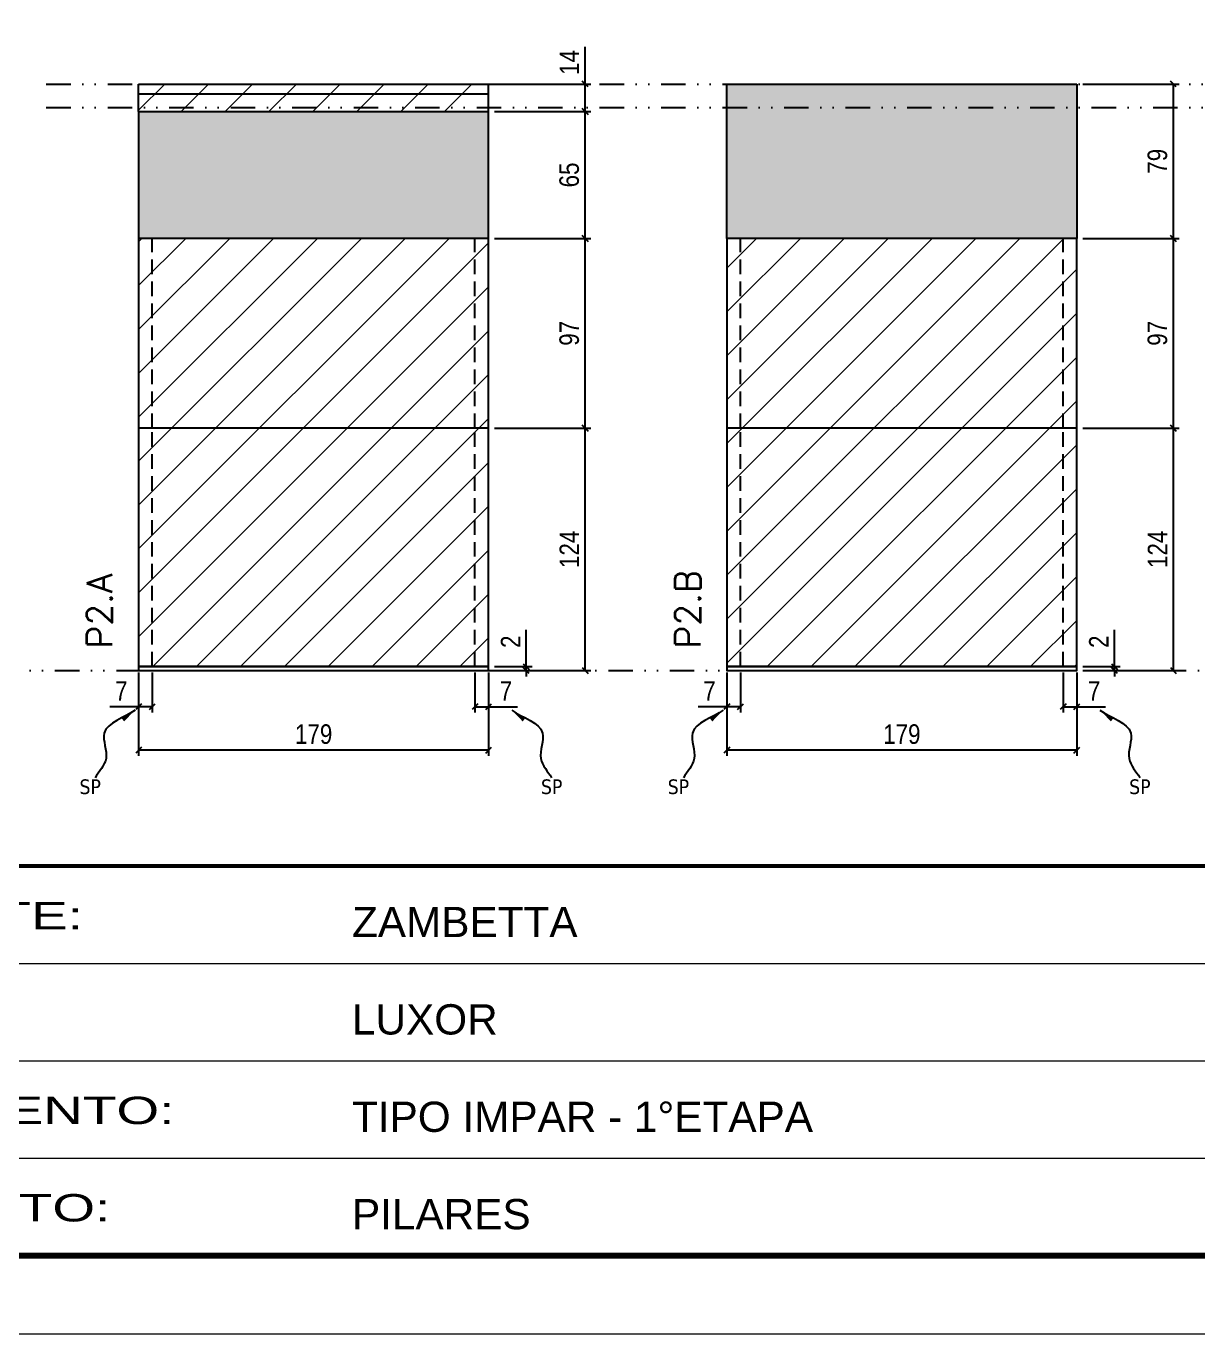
# Model space of a CAD drawing. Extents: x 14400 to 24104, y -21631 to 6985.
# Drawn here: x 18129 to 18728, y 4786 to 5455 of the extents above; entities that cross this region are included whole.
import ezdxf

# ---------------------------------------------------------------- set-up
doc = ezdxf.new("R2010")
doc.units = 0
for name, pattern in [('CONTINUO', [0]), ('DASHED', [0.75, 0.5, -0.25]), ('DIVIDE2', [0.625, 0.25, -0.125, 0, -0.125, 0, -0.125]), ('HIDDEN', [0.375, 0.25, -0.125])]:
    doc.linetypes.add(name, pattern=pattern)
for name, color, linetype in [('COTA', 241, 'Continuous'), ('Nível', 160, 'Continuous'), ('Painéis', 200, 'Continuous'), ('SARR_2.2x7', 40, 'Continuous'), ('Sarrafo de Pressão', 42, 'HIDDEN'), ('texto', 7, 'Continuous')]:
    doc.layers.add(name, color=color, linetype=linetype)
for name, color, linetype, lineweight in [('Folhas', 255, 'Continuous', 9), ('Hachura', 251, 'Continuous', 9), ('SARRAFO DE PRESSAO', 251, 'DASHED', 9), ('Texto Seção', 7, 'Continuous', 15)]:
    doc.layers.add(name, color=color, linetype=linetype, lineweight=lineweight)
doc.styles.add('ARIAL', font='arial.ttf')
doc.styles.add('COTA TECNICA', font='techl___.ttf', dxfattribs={"height": 10})
doc.styles.add('COTA TECNICA-50', font='techl___.ttf', dxfattribs={"height": 10})
doc.styles.add('REGUA-120', font='ROMANS.shx', dxfattribs={"height": 15})
doc.styles.get("Standard").update_dxf_attribs({"font": 'arial.ttf'})
doc.styles.add('Tecnologia', font='')
doc.styles.get('Tecnologia').set_extended_font_data('Forgotten Futurist')
doc.dimstyles.new('COTA PAINEL-50', dxfattribs={"dimtxt": 10, "dimasz": 3, "dimexe": 3, "dimexo": 3, "dimgap": 3, "dimtad": 1, "dimdec": 1, "dimzin": 12, "dimdsep": 46, "dimtxsty": 'COTA TECNICA-50', "dimblk1": 'OBLIQUE', "dimblk2": 'OBLIQUE', "dimsah": 1, "dimcen": 0.9, "dimclrd": 4, "dimclre": 4, "dimclrt": 240, "dimadec": 1, "dimazin": 3, "dimtfac": 1, "dimtdec": 1, "dimtmove": 0, "dimatfit": 3, "dimfxl": 1, "dimtolj": 1, "dimtzin": 12, "dimarcsym": 0})
doc.dimstyles.new('PAINEL', dxfattribs={"dimtxt": 10, "dimasz": 3, "dimexe": 3, "dimexo": 3, "dimgap": 3, "dimtad": 1, "dimdec": 1, "dimzin": 12, "dimdsep": 46, "dimtxsty": 'COTA TECNICA', "dimblk1": 'OBLIQUE', "dimblk2": 'OBLIQUE', "dimsah": 1, "dimcen": 0.9, "dimclrd": 4, "dimclre": 4, "dimclrt": 240, "dimadec": 1, "dimazin": 3, "dimtfac": 1, "dimtdec": 1, "dimtmove": 0, "dimatfit": 3, "dimfxl": 1, "dimtolj": 1, "dimtzin": 12, "dimarcsym": 0})
doc.dimstyles.get("Standard").update_dxf_attribs({"dimtxt": 0.18, "dimasz": 0.18, "dimexe": 0.18, "dimexo": 0.0625, "dimgap": 0.09, "dimtad": 0, "dimtih": 1, "dimtoh": 1, "dimdec": 4, "dimzin": 0, "dimdsep": 46, "dimtxsty": 'Standard', "dimcen": 0.09, "dimadec": 0, "dimazin": 0, "dimtfac": 1, "dimtdec": 4, "dimtofl": 0, "dimtmove": 0, "dimatfit": 3, "dimfxl": 1, "dimtolj": 1, "dimtzin": 0, "dimarcsym": 0})

# ---------------------------------------------------------------- blocks, each defined once
blk = doc.blocks.new('9999999999')
at = {"color": 30, "linetype": 'CONTINUO'}
for p, q in [((98564.56, 34379.64), (99583.98, 34379.64)), ((98564.56, 34329.83), (99487.98, 34329.83)), ((98564.56, 34280.02), (99487.98, 34280.02))]:
    blk.add_line(p, q, dxfattribs=at)
at = {"color": 30, "linetype": 'CONTINUO', "const_width": 2}
blk.add_lwpolyline([(99583.98, 34230.21), (99583.98, 34414.45, 0.414214), (99568.98, 34429.45), (98228.98, 34429.45, 0.414214), (98213.98, 34414.45), (98213.98, 34245.21, 0.414214), (98228.98, 34230.21), (99583.98, 34230.21)], format="xyb", dxfattribs=at)
at = {"layer": 'Folhas'}
blk.add_lwpolyline([(98138.98, 34190.21), (99623.98, 34190.21), (99623.98, 35240.21), (98138.98, 35240.21)], close=True, dxfattribs=at)
at = {"layer": 'Folhas', "color": 30, "const_width": 3}
blk.add_lwpolyline([(98213.98, 34230.21), (99583.98, 34230.21), (99583.98, 35200.21), (98213.98, 35200.21)], close=True, dxfattribs=at)
at = {"color": 7, "linetype": 'Continuous', "ltscale": 5, "style": 'ARIAL'}
for s, height, p in [('ZAMBETTA', 15.483, (98837.68, 34393.13)), ('LUXOR', 15.483, (98837.68, 34343.32)), ('TIPO IMPAR - 1°ETAPA', 15.4829, (98837.68, 34293.51)), ('PILARES', 15.483, (98837.68, 34243.7))]:
    blk.add_text(s, height=height, dxfattribs=at).set_placement(p)
at = {"layer": 'Folhas', "color": 7, "style": 'Tecnologia', "width": 1.5}
for s, p in [('CLIENTE:', (98573.65, 34397.17)), ('PAVIMENTO:', (98573.65, 34297.5)), ('PROJETO:', (98573.65, 34247.69))]:
    blk.add_text(s, height=14, dxfattribs=at).set_placement(p)
blk = doc.blocks.new('_Oblique')
at = {"color": 0, "linetype": 'ByBlock', "lineweight": -2}
blk.add_line((-0.5, -0.5), (0.5, 0.5), dxfattribs=at)
blk = doc.blocks.new('*D652')
at = {"layer": 'COTA', "color": 4, "lineweight": -2, "transparency": 16777216}
for p, q in [((18186.54, 5124.44), (18186.54, 5081.76)), ((18365.54, 5124.44), (18365.54, 5081.76)), ((18365.54, 5084.76), (18186.54, 5084.76))]:
    blk.add_line(p, q, dxfattribs=at)
at = {"layer": 'Defpoints', "color": 0, "transparency": 16777216}
for p in [(18186.54, 5127.44), (18365.54, 5127.44), (18186.54, 5084.76)]:
    blk.add_point(p, dxfattribs=at)
at = {"layer": 'COTA', "color": 4, "lineweight": -2, "transparency": 16777216, "xscale": 3, "yscale": 3, "zscale": 3, "rotation": 180}
blk.add_blockref('_Oblique', (18186.54, 5084.76), dxfattribs=at)
at = {"layer": 'COTA', "color": 4, "lineweight": -2, "transparency": 16777216, "xscale": 3, "yscale": 3, "zscale": 3}
blk.add_blockref('_Oblique', (18365.54, 5084.76), dxfattribs=at)
at = {"layer": 'COTA', "color": 240, "transparency": 16777216, "insert": (18276.04, 5092.86), "char_height": 10, "attachment_point": 5, "style": 'COTA TECNICA'}
blk.add_mtext('\\A1;179', dxfattribs=at)
blk = doc.blocks.new('*D653')
at = {"layer": 'COTA', "color": 4, "lineweight": -2, "transparency": 16777216}
for p, q in [((18358.54, 5124.44), (18358.54, 5103.93)), ((18365.54, 5122.44), (18365.54, 5103.93)), ((18358.54, 5106.93), (18365.54, 5106.93)), ((18365.54, 5106.93), (18380.27, 5106.93))]:
    blk.add_line(p, q, dxfattribs=at)
at = {"layer": 'Defpoints', "color": 0, "transparency": 16777216}
for p in [(18358.54, 5127.44), (18365.54, 5125.44), (18365.54, 5106.93)]:
    blk.add_point(p, dxfattribs=at)
at = {"layer": 'COTA', "color": 4, "lineweight": -2, "transparency": 16777216, "xscale": 3, "yscale": 3, "zscale": 3, "rotation": 180}
blk.add_blockref('_Oblique', (18358.54, 5106.93), dxfattribs=at)
at = {"layer": 'COTA', "color": 4, "lineweight": -2, "transparency": 16777216, "xscale": 3, "yscale": 3, "zscale": 3}
blk.add_blockref('_Oblique', (18365.54, 5106.93), dxfattribs=at)
at = {"layer": 'COTA', "color": 240, "transparency": 16777216, "insert": (18374.4, 5115), "char_height": 10, "attachment_point": 5, "style": 'COTA TECNICA-50'}
blk.add_mtext('\\A1;7', dxfattribs=at)
blk = doc.blocks.new('*D654')
at = {"layer": 'COTA', "color": 4, "lineweight": -2, "transparency": 16777216}
for p, q in [((18193.54, 5124.44), (18193.54, 5103.93)), ((18186.54, 5122.44), (18186.54, 5103.93)), ((18186.54, 5106.93), (18171.81, 5106.93)), ((18193.54, 5106.93), (18186.54, 5106.93))]:
    blk.add_line(p, q, dxfattribs=at)
at = {"layer": 'Defpoints', "color": 0, "transparency": 16777216}
for p in [(18186.54, 5125.44), (18193.54, 5127.44), (18186.54, 5106.93)]:
    blk.add_point(p, dxfattribs=at)
at = {"layer": 'COTA', "color": 4, "lineweight": -2, "transparency": 16777216, "xscale": 3, "yscale": 3, "zscale": 3, "rotation": 180}
blk.add_blockref('_Oblique', (18186.54, 5106.93), dxfattribs=at)
at = {"layer": 'COTA', "color": 4, "lineweight": -2, "transparency": 16777216, "xscale": 3, "yscale": 3, "zscale": 3}
blk.add_blockref('_Oblique', (18193.54, 5106.93), dxfattribs=at)
at = {"layer": 'COTA', "color": 240, "transparency": 16777216, "insert": (18177.67, 5115), "char_height": 10, "attachment_point": 5, "style": 'COTA TECNICA-50'}
blk.add_mtext('\\A1;7', dxfattribs=at)
blk = doc.blocks.new('*D656')
at = {"layer": 'COTA', "color": 4, "linetype": 'ByBlock', "lineweight": -2, "transparency": 16777216}
for p, q in [((18368.54, 5249.44), (18417.9, 5249.44)), ((18414.9, 5125.44), (18414.9, 5249.44)), ((18368.54, 5125.44), (18417.9, 5125.44))]:
    blk.add_line(p, q, dxfattribs=at)
at = {"layer": 'Defpoints', "color": 0, "linetype": 'ByBlock', "transparency": 16777216}
for p in [(18365.54, 5249.44), (18414.9, 5249.44), (18365.54, 5125.44)]:
    blk.add_point(p, dxfattribs=at)
at = {"layer": 'COTA', "color": 4, "linetype": 'ByBlock', "lineweight": -2, "transparency": 16777216, "xscale": 3, "yscale": 3, "zscale": 3}
for p, rotation in [((18414.9, 5249.44), 90), ((18414.9, 5125.44), 270)]:
    blk.add_blockref('_Oblique', p, dxfattribs=dict(at, rotation=rotation))
at = {"layer": 'COTA', "color": 240, "linetype": 'ByBlock', "transparency": 16777216, "insert": (18406.83, 5187.44), "char_height": 10, "attachment_point": 5, "rotation": 90, "style": 'COTA TECNICA'}
blk.add_mtext('\\A1;124', dxfattribs=at)
blk = doc.blocks.new('*D655')
at = {"layer": 'COTA', "color": 4, "lineweight": -2, "transparency": 16777216}
for p, q in [((18384.79, 5127.44), (18384.79, 5146.24)), ((18368.54, 5127.44), (18387.79, 5127.44)), ((18368.54, 5125.44), (18387.79, 5125.44)), ((18384.79, 5125.44), (18384.79, 5127.44)), ((18384.79, 5125.44), (18384.79, 5122.44))]:
    blk.add_line(p, q, dxfattribs=at)
at = {"layer": 'Defpoints', "color": 0, "transparency": 16777216}
for p in [(18365.54, 5127.44), (18365.54, 5125.44), (18384.79, 5125.44)]:
    blk.add_point(p, dxfattribs=at)
at = {"layer": 'COTA', "color": 4, "lineweight": -2, "transparency": 16777216, "xscale": 3, "yscale": 3, "zscale": 3}
for p, rotation in [((18384.79, 5127.44), 270), ((18384.79, 5125.44), 90)]:
    blk.add_blockref('_Oblique', p, dxfattribs=dict(at, rotation=rotation))
at = {"layer": 'COTA', "color": 240, "transparency": 16777216, "insert": (18376.79, 5140.18), "char_height": 10, "attachment_point": 5, "rotation": 90, "style": 'COTA TECNICA-50'}
blk.add_mtext('\\A1;2', dxfattribs=at)
blk = doc.blocks.new('*D657')
at = {"layer": 'COTA', "color": 4, "linetype": 'ByBlock', "lineweight": -2, "transparency": 16777216}
for p, q in [((18368.54, 5249.44), (18417.9, 5249.44)), ((18414.9, 5125.44), (18414.9, 5249.44)), ((18368.54, 5125.44), (18417.9, 5125.44))]:
    blk.add_line(p, q, dxfattribs=at)
at = {"layer": 'Defpoints', "color": 0, "linetype": 'ByBlock', "transparency": 16777216}
for p in [(18365.54, 5249.44), (18414.9, 5249.44), (18365.54, 5125.44)]:
    blk.add_point(p, dxfattribs=at)
at = {"layer": 'COTA', "color": 4, "linetype": 'ByBlock', "lineweight": -2, "transparency": 16777216, "xscale": 3, "yscale": 3, "zscale": 3}
for p, rotation in [((18414.9, 5249.44), 90), ((18414.9, 5125.44), 270)]:
    blk.add_blockref('_Oblique', p, dxfattribs=dict(at, rotation=rotation))
at = {"layer": 'COTA', "color": 240, "linetype": 'ByBlock', "transparency": 16777216, "insert": (18406.83, 5187.44), "char_height": 10, "attachment_point": 5, "rotation": 90, "style": 'COTA TECNICA'}
blk.add_mtext('\\A1;124', dxfattribs=at)
blk = doc.blocks.new('*D658')
at = {"layer": 'COTA', "color": 4, "lineweight": -2, "transparency": 16777216}
for p, q in [((18368.54, 5346.44), (18417.9, 5346.44)), ((18414.9, 5249.44), (18414.9, 5346.44)), ((18368.54, 5249.44), (18417.9, 5249.44))]:
    blk.add_line(p, q, dxfattribs=at)
at = {"layer": 'Defpoints', "color": 0, "transparency": 16777216}
for p in [(18365.54, 5346.44), (18414.9, 5346.44), (18365.54, 5249.44)]:
    blk.add_point(p, dxfattribs=at)
at = {"layer": 'COTA', "color": 4, "lineweight": -2, "transparency": 16777216, "xscale": 3, "yscale": 3, "zscale": 3}
for p, rotation in [((18414.9, 5346.44), 90), ((18414.9, 5249.44), 270)]:
    blk.add_blockref('_Oblique', p, dxfattribs=dict(at, rotation=rotation))
at = {"layer": 'COTA', "color": 240, "transparency": 16777216, "insert": (18406.8, 5297.94), "char_height": 10, "attachment_point": 5, "rotation": 90, "style": 'COTA TECNICA'}
blk.add_mtext('\\A1;97', dxfattribs=at)
blk = doc.blocks.new('*D659')
at = {"layer": 'COTA', "color": 4, "lineweight": -2, "transparency": 16777216}
for p, q in [((18487.38, 5124.44), (18487.38, 5081.76)), ((18666.38, 5124.44), (18666.38, 5081.76)), ((18666.38, 5084.76), (18487.38, 5084.76))]:
    blk.add_line(p, q, dxfattribs=at)
at = {"layer": 'Defpoints', "color": 0, "transparency": 16777216}
for p in [(18487.38, 5127.44), (18666.38, 5127.44), (18487.38, 5084.76)]:
    blk.add_point(p, dxfattribs=at)
at = {"layer": 'COTA', "color": 4, "lineweight": -2, "transparency": 16777216, "xscale": 3, "yscale": 3, "zscale": 3, "rotation": 180}
blk.add_blockref('_Oblique', (18487.38, 5084.76), dxfattribs=at)
at = {"layer": 'COTA', "color": 4, "lineweight": -2, "transparency": 16777216, "xscale": 3, "yscale": 3, "zscale": 3}
blk.add_blockref('_Oblique', (18666.38, 5084.76), dxfattribs=at)
at = {"layer": 'COTA', "color": 240, "transparency": 16777216, "insert": (18576.88, 5092.86), "char_height": 10, "attachment_point": 5, "style": 'COTA TECNICA'}
blk.add_mtext('\\A1;179', dxfattribs=at)
blk = doc.blocks.new('*D660')
at = {"layer": 'COTA', "color": 4, "lineweight": -2, "transparency": 16777216}
for p, q in [((18659.38, 5124.44), (18659.38, 5103.93)), ((18666.38, 5122.44), (18666.38, 5103.93)), ((18659.38, 5106.93), (18666.38, 5106.93)), ((18666.38, 5106.93), (18681.11, 5106.93))]:
    blk.add_line(p, q, dxfattribs=at)
at = {"layer": 'Defpoints', "color": 0, "transparency": 16777216}
for p in [(18659.38, 5127.44), (18666.38, 5125.44), (18666.38, 5106.93)]:
    blk.add_point(p, dxfattribs=at)
at = {"layer": 'COTA', "color": 4, "lineweight": -2, "transparency": 16777216, "xscale": 3, "yscale": 3, "zscale": 3, "rotation": 180}
blk.add_blockref('_Oblique', (18659.38, 5106.93), dxfattribs=at)
at = {"layer": 'COTA', "color": 4, "lineweight": -2, "transparency": 16777216, "xscale": 3, "yscale": 3, "zscale": 3}
blk.add_blockref('_Oblique', (18666.38, 5106.93), dxfattribs=at)
at = {"layer": 'COTA', "color": 240, "transparency": 16777216, "insert": (18675.24, 5115), "char_height": 10, "attachment_point": 5, "style": 'COTA TECNICA-50'}
blk.add_mtext('\\A1;7', dxfattribs=at)
blk = doc.blocks.new('*D661')
at = {"layer": 'COTA', "color": 4, "lineweight": -2, "transparency": 16777216}
for p, q in [((18494.38, 5124.44), (18494.38, 5103.93)), ((18487.38, 5122.44), (18487.38, 5103.93)), ((18487.38, 5106.93), (18472.65, 5106.93)), ((18494.38, 5106.93), (18487.38, 5106.93))]:
    blk.add_line(p, q, dxfattribs=at)
at = {"layer": 'Defpoints', "color": 0, "transparency": 16777216}
for p in [(18487.38, 5125.44), (18494.38, 5127.44), (18487.38, 5106.93)]:
    blk.add_point(p, dxfattribs=at)
at = {"layer": 'COTA', "color": 4, "lineweight": -2, "transparency": 16777216, "xscale": 3, "yscale": 3, "zscale": 3, "rotation": 180}
blk.add_blockref('_Oblique', (18487.38, 5106.93), dxfattribs=at)
at = {"layer": 'COTA', "color": 4, "lineweight": -2, "transparency": 16777216, "xscale": 3, "yscale": 3, "zscale": 3}
blk.add_blockref('_Oblique', (18494.38, 5106.93), dxfattribs=at)
at = {"layer": 'COTA', "color": 240, "transparency": 16777216, "insert": (18478.51, 5115), "char_height": 10, "attachment_point": 5, "style": 'COTA TECNICA-50'}
blk.add_mtext('\\A1;7', dxfattribs=at)
blk = doc.blocks.new('*D663')
at = {"layer": 'COTA', "color": 4, "linetype": 'ByBlock', "lineweight": -2, "transparency": 16777216}
for p, q in [((18669.38, 5249.44), (18718.74, 5249.44)), ((18715.74, 5125.44), (18715.74, 5249.44)), ((18669.38, 5125.44), (18718.74, 5125.44))]:
    blk.add_line(p, q, dxfattribs=at)
at = {"layer": 'Defpoints', "color": 0, "linetype": 'ByBlock', "transparency": 16777216}
for p in [(18666.38, 5249.44), (18715.74, 5249.44), (18666.38, 5125.44)]:
    blk.add_point(p, dxfattribs=at)
at = {"layer": 'COTA', "color": 4, "linetype": 'ByBlock', "lineweight": -2, "transparency": 16777216, "xscale": 3, "yscale": 3, "zscale": 3}
for p, rotation in [((18715.74, 5249.44), 90), ((18715.74, 5125.44), 270)]:
    blk.add_blockref('_Oblique', p, dxfattribs=dict(at, rotation=rotation))
at = {"layer": 'COTA', "color": 240, "linetype": 'ByBlock', "transparency": 16777216, "insert": (18707.67, 5187.44), "char_height": 10, "attachment_point": 5, "rotation": 90, "style": 'COTA TECNICA'}
blk.add_mtext('\\A1;124', dxfattribs=at)
blk = doc.blocks.new('*D662')
at = {"layer": 'COTA', "color": 4, "lineweight": -2, "transparency": 16777216}
for p, q in [((18685.63, 5127.44), (18685.63, 5146.24)), ((18669.38, 5127.44), (18688.63, 5127.44)), ((18669.38, 5125.44), (18688.63, 5125.44)), ((18685.63, 5125.44), (18685.63, 5127.44)), ((18685.63, 5125.44), (18685.63, 5122.44))]:
    blk.add_line(p, q, dxfattribs=at)
at = {"layer": 'Defpoints', "color": 0, "transparency": 16777216}
for p in [(18666.38, 5127.44), (18666.38, 5125.44), (18685.63, 5125.44)]:
    blk.add_point(p, dxfattribs=at)
at = {"layer": 'COTA', "color": 4, "lineweight": -2, "transparency": 16777216, "xscale": 3, "yscale": 3, "zscale": 3}
for p, rotation in [((18685.63, 5127.44), 270), ((18685.63, 5125.44), 90)]:
    blk.add_blockref('_Oblique', p, dxfattribs=dict(at, rotation=rotation))
at = {"layer": 'COTA', "color": 240, "transparency": 16777216, "insert": (18677.63, 5140.18), "char_height": 10, "attachment_point": 5, "rotation": 90, "style": 'COTA TECNICA-50'}
blk.add_mtext('\\A1;2', dxfattribs=at)
blk = doc.blocks.new('*D664')
at = {"layer": 'COTA', "color": 4, "linetype": 'ByBlock', "lineweight": -2, "transparency": 16777216}
for p, q in [((18669.38, 5249.44), (18718.74, 5249.44)), ((18715.74, 5125.44), (18715.74, 5249.44)), ((18669.38, 5125.44), (18718.74, 5125.44))]:
    blk.add_line(p, q, dxfattribs=at)
at = {"layer": 'Defpoints', "color": 0, "linetype": 'ByBlock', "transparency": 16777216}
for p in [(18666.38, 5249.44), (18715.74, 5249.44), (18666.38, 5125.44)]:
    blk.add_point(p, dxfattribs=at)
at = {"layer": 'COTA', "color": 4, "linetype": 'ByBlock', "lineweight": -2, "transparency": 16777216, "xscale": 3, "yscale": 3, "zscale": 3}
for p, rotation in [((18715.74, 5249.44), 90), ((18715.74, 5125.44), 270)]:
    blk.add_blockref('_Oblique', p, dxfattribs=dict(at, rotation=rotation))
at = {"layer": 'COTA', "color": 240, "linetype": 'ByBlock', "transparency": 16777216, "insert": (18707.67, 5187.44), "char_height": 10, "attachment_point": 5, "rotation": 90, "style": 'COTA TECNICA'}
blk.add_mtext('\\A1;124', dxfattribs=at)
blk = doc.blocks.new('*D665')
at = {"layer": 'COTA', "color": 4, "lineweight": -2, "transparency": 16777216}
for p, q in [((18669.38, 5346.44), (18718.74, 5346.44)), ((18715.74, 5249.44), (18715.74, 5346.44)), ((18669.38, 5249.44), (18718.74, 5249.44))]:
    blk.add_line(p, q, dxfattribs=at)
at = {"layer": 'Defpoints', "color": 0, "transparency": 16777216}
for p in [(18666.38, 5346.44), (18715.74, 5346.44), (18666.38, 5249.44)]:
    blk.add_point(p, dxfattribs=at)
at = {"layer": 'COTA', "color": 4, "lineweight": -2, "transparency": 16777216, "xscale": 3, "yscale": 3, "zscale": 3}
for p, rotation in [((18715.74, 5346.44), 90), ((18715.74, 5249.44), 270)]:
    blk.add_blockref('_Oblique', p, dxfattribs=dict(at, rotation=rotation))
at = {"layer": 'COTA', "color": 240, "transparency": 16777216, "insert": (18707.64, 5297.94), "char_height": 10, "attachment_point": 5, "rotation": 90, "style": 'COTA TECNICA'}
blk.add_mtext('\\A1;97', dxfattribs=at)
blk = doc.blocks.new('*D1909')
at = {"layer": 'COTA', "color": 4, "lineweight": -2, "transparency": 16777216}
for p, q in [((18368.54, 5411.44), (18417.9, 5411.44)), ((18414.9, 5346.44), (18414.9, 5411.44)), ((18368.54, 5346.44), (18417.9, 5346.44))]:
    blk.add_line(p, q, dxfattribs=at)
at = {"layer": 'Defpoints', "color": 0, "transparency": 16777216}
for p in [(18365.54, 5411.44), (18414.9, 5411.44), (18365.54, 5346.44)]:
    blk.add_point(p, dxfattribs=at)
at = {"layer": 'COTA', "color": 4, "lineweight": -2, "transparency": 16777216, "xscale": 3, "yscale": 3, "zscale": 3}
for p, rotation in [((18414.9, 5411.44), 90), ((18414.9, 5346.44), 270)]:
    blk.add_blockref('_Oblique', p, dxfattribs=dict(at, rotation=rotation))
at = {"layer": 'COTA', "color": 240, "transparency": 16777216, "insert": (18406.79, 5378.94), "char_height": 10, "attachment_point": 5, "rotation": 90, "style": 'COTA TECNICA'}
blk.add_mtext('\\A1;65', dxfattribs=at)
blk = doc.blocks.new('*D1910')
at = {"layer": 'COTA', "color": 4, "lineweight": -2, "transparency": 16777216}
for p, q in [((18414.9, 5425.44), (18414.9, 5444.55)), ((18368.54, 5425.44), (18417.9, 5425.44)), ((18414.9, 5411.44), (18414.9, 5425.44)), ((18368.54, 5411.44), (18417.9, 5411.44))]:
    blk.add_line(p, q, dxfattribs=at)
at = {"layer": 'Defpoints', "color": 0, "transparency": 16777216}
for p in [(18365.54, 5425.44), (18414.9, 5425.44), (18365.54, 5411.44)]:
    blk.add_point(p, dxfattribs=at)
at = {"layer": 'COTA', "color": 4, "lineweight": -2, "transparency": 16777216, "xscale": 3, "yscale": 3, "zscale": 3}
for p, rotation in [((18414.9, 5425.44), 90), ((18414.9, 5411.44), 270)]:
    blk.add_blockref('_Oblique', p, dxfattribs=dict(at, rotation=rotation))
at = {"layer": 'COTA', "color": 240, "transparency": 16777216, "insert": (18406.83, 5436.49), "char_height": 10, "attachment_point": 5, "rotation": 90, "style": 'COTA TECNICA'}
blk.add_mtext('\\A1;14', dxfattribs=at)
blk = doc.blocks.new('*D1911')
at = {"layer": 'COTA', "color": 4, "lineweight": -2, "transparency": 16777216}
for p, q in [((18669.38, 5425.44), (18718.74, 5425.44)), ((18715.74, 5346.44), (18715.74, 5425.44)), ((18669.38, 5346.44), (18718.74, 5346.44))]:
    blk.add_line(p, q, dxfattribs=at)
at = {"layer": 'Defpoints', "color": 0, "transparency": 16777216}
for p in [(18666.38, 5425.44), (18715.74, 5425.44), (18666.38, 5346.44)]:
    blk.add_point(p, dxfattribs=at)
at = {"layer": 'COTA', "color": 4, "lineweight": -2, "transparency": 16777216, "xscale": 3, "yscale": 3, "zscale": 3}
for p, rotation in [((18715.74, 5425.44), 90), ((18715.74, 5346.44), 270)]:
    blk.add_blockref('_Oblique', p, dxfattribs=dict(at, rotation=rotation))
at = {"layer": 'COTA', "color": 240, "transparency": 16777216, "insert": (18707.64, 5385.94), "char_height": 10, "attachment_point": 5, "rotation": 90, "style": 'COTA TECNICA'}
blk.add_mtext('\\A1;79', dxfattribs=at)

msp = doc.modelspace()

# ---------------------------------------------------------------- hatches: boundary and pattern name
at = {"layer": 'COTA'}
h = msp.add_hatch(dxfattribs=at)
h.set_pattern_fill('AR-CONC', color=256, scale=0.03)
h.paths.add_polyline_path([(18666.38, 5346.44), (18666.38, 5413.44), (18487.38, 5413.44), (18487.38, 5346.44)])
h.paths.add_polyline_path([(18666.38, 5413.44), (18666.38, 5425.44), (18487.38, 5425.44), (18487.38, 5413.44)])
h = msp.add_hatch(dxfattribs=at)
h.set_pattern_fill('AR-CONC', color=256, scale=0.03)
h.paths.add_polyline_path([(18186.54, 5411.44), (18186.54, 5346.44), (18365.54, 5346.44), (18365.54, 5411.44)])
at = {"layer": 'Hachura', "linetype": 'ByBlock'}
h = msp.add_hatch(dxfattribs=at)
h.set_pattern_fill('ANSI31', color=256, scale=5)
h.paths.add_polyline_path([(18365.54, 5425.44), (18186.54, 5425.44), (18186.54, 5411.44), (18365.54, 5411.44)])
h.paths.add_polyline_path([(18800.72, 5346.44), (18781.72, 5346.44), (18781.72, 5127.44), (18800.72, 5127.44)])
h.paths.add_polyline_path([(18931.32, 5346.44), (18912.32, 5346.44), (18912.32, 5127.44), (18931.32, 5127.44)])
h.paths.add_polyline_path([(18931.32, 5425.44), (18912.32, 5425.44), (18912.32, 5413.44), (18931.32, 5413.44)])
h = msp.add_hatch(dxfattribs=at)
h.set_pattern_fill('ANSI31', color=256, scale=5)
h.paths.add_polyline_path([(18365.54, 5346.44), (18186.54, 5346.44), (18186.54, 5249.44), (18365.54, 5249.44)])
h.paths.add_polyline_path([(18365.54, 5249.44), (18186.54, 5249.44), (18186.54, 5127.44), (18365.54, 5127.44)])
h.paths.add_polyline_path([(18666.38, 5249.44), (18487.38, 5249.44), (18487.38, 5127.44), (18666.38, 5127.44)])
h.paths.add_polyline_path([(18666.38, 5346.44), (18487.38, 5346.44), (18487.38, 5249.44), (18666.38, 5249.44)])

# ---------------------------------------------------------------- linework, layer by layer
at = {"layer": 'COTA'}
for p, q in [((18487.38, 5346.44), (18487.38, 5425.44)), ((18487.38, 5425.44), (18666.38, 5425.44)), ((18666.38, 5425.44), (18666.38, 5346.44)), ((18186.54, 5411.44), (18186.54, 5346.44)), ((18365.54, 5346.44), (18365.54, 5411.44))]:
    msp.add_line(p, q, dxfattribs=at)
at = {"layer": 'Nível', "color": 4, "linetype": 'DIVIDE2', "ltscale": 50}
for p, q in [((18139.28, 5425.44), (19041.97, 5425.44)), ((18139.28, 5413.44), (19041.97, 5413.44)), ((17671.97, 5125.44), (19041.97, 5125.44))]:
    msp.add_line(p, q, dxfattribs=at)
at = {"layer": 'Painéis'}
for p, q in [((18186.54, 5425.44), (18365.54, 5425.44)), ((18186.54, 5411.44), (18186.54, 5425.44)), ((18365.54, 5411.44), (18365.54, 5425.44)), ((18186.54, 5411.44), (18365.54, 5411.44)), ((18186.54, 5346.44), (18186.54, 5127.44)), ((18365.54, 5346.44), (18186.54, 5346.44)), ((18365.54, 5127.44), (18365.54, 5346.44)), ((18487.38, 5346.44), (18487.38, 5127.44)), ((18666.38, 5346.44), (18487.38, 5346.44)), ((18666.38, 5127.44), (18666.38, 5346.44)), ((18365.54, 5249.44), (18186.54, 5249.44)), ((18666.38, 5249.44), (18487.38, 5249.44)), ((18186.54, 5127.44), (18365.54, 5127.44)), ((18487.38, 5127.44), (18666.38, 5127.44))]:
    msp.add_line(p, q, dxfattribs=at)
for points in [[(18365.54, 5127.44), (18186.54, 5127.44), (18186.54, 5125.44), (18365.54, 5125.44)], [(18666.38, 5127.44), (18487.38, 5127.44), (18487.38, 5125.44), (18666.38, 5125.44)]]:
    msp.add_lwpolyline(points, close=True, dxfattribs=at)
at = {"layer": 'SARR_2.2x7'}
msp.add_line((18186.54, 5420.44), (18365.54, 5420.44), dxfattribs=at)
at = {"layer": 'Sarrafo de Pressão', "ltscale": 30}
for p, q in [((18193.54, 5249.44), (18193.54, 5346.44)), ((18358.54, 5249.44), (18358.54, 5346.44)), ((18494.38, 5249.44), (18494.38, 5346.44)), ((18659.38, 5249.44), (18659.38, 5346.44)), ((18193.54, 5127.44), (18193.54, 5249.44)), ((18358.54, 5127.44), (18358.54, 5249.44)), ((18494.38, 5127.44), (18494.38, 5249.44)), ((18659.38, 5127.44), (18659.38, 5249.44))]:
    msp.add_line(p, q, dxfattribs=at)

# ---------------------------------------------------------------- block references
at = {"layer": 'SARRAFO DE PRESSAO', "color": 6, "linetype": 'ByBlock'}
msp.add_blockref('9999999999', (-80542.01, -29404.05), dxfattribs=at)

# ---------------------------------------------------------------- texts
at = {"layer": 'texto', "color": 0, "char_height": 7.5, "attachment_point": 5}
for insert in [(18161.76, 5065.94), (18397.78, 5065.94), (18462.6, 5065.94), (18698.62, 5065.94)]:
    msp.add_mtext('{\\fTahoma|b0|i0|c0|p34;\\C4;SP}', dxfattribs=dict(at, insert=insert))
at = {"layer": 'Texto Seção', "char_height": 13, "width": 285.3299, "attachment_point": 7, "rotation": 90, "style": 'REGUA-120'}
for s, insert in [('\\pt26;P2.A', (18173.07, 5136.69)), ('\\pt26;P2.B', (18473.91, 5136.69))]:
    msp.add_mtext(s, dxfattribs=dict(at, insert=insert))

# ---------------------------------------------------------------- dimensions: what is measured, and where the dimension line sits
at = {"layer": 'COTA'}
for base, p1, p2, angle, dimstyle, picture, middle in [((18414.9, 5425.44), (18365.54, 5411.44), (18365.54, 5425.44), 90, 'PAINEL', '*D1910', (18406.83, 5436.49)), ((18715.74, 5425.44), (18666.38, 5346.44), (18666.38, 5425.44), 90, 'PAINEL', '*D1911', (18707.64, 5385.94)), ((18414.9, 5411.44), (18365.54, 5346.44), (18365.54, 5411.44), 90, 'PAINEL', '*D1909', (18406.79, 5378.94)), ((18414.9, 5346.44), (18365.54, 5249.44), (18365.54, 5346.44), 90, 'PAINEL', '*D658', (18406.8, 5297.94)), ((18715.74, 5346.44), (18666.38, 5249.44), (18666.38, 5346.44), 90, 'PAINEL', '*D665', (18707.64, 5297.94)), ((18186.54, 5106.93), (18193.54, 5127.44), (18186.54, 5125.44), 180, 'COTA PAINEL-50', '*D654', (18177.67, 5115)), ((18487.38, 5106.93), (18494.38, 5127.44), (18487.38, 5125.44), 180, 'COTA PAINEL-50', '*D661', (18478.51, 5115))]:
    dim = msp.add_linear_dim(base=base, p1=p1, p2=p2, angle=angle, dimstyle=dimstyle, dxfattribs=at)
    dim.commit()
    dim.dimension.update_dxf_attribs({"geometry": picture, "text_midpoint": middle})
at = {"layer": 'COTA', "linetype": 'ByBlock'}
for p1, p2, picture, middle in [((18365.54, 5125.44), (18365.54, 5249.44), '*D656', (18406.83, 5187.44)), ((18365.54, 5125.44), (18365.54, 5249.44), '*D657', (18406.83, 5187.44)), ((18666.38, 5125.44), (18666.38, 5249.44), '*D663', (18707.67, 5187.44)), ((18666.38, 5125.44), (18666.38, 5249.44), '*D664', (18707.67, 5187.44))]:
    dim = msp.add_aligned_dim(p1=p1, p2=p2, distance=-49.37, dimstyle='PAINEL', dxfattribs=at)
    dim.commit()
    dim.dimension.update_dxf_attribs({"geometry": picture, "text_midpoint": middle})
at = {"layer": 'COTA'}
for base, p1, p2, picture, middle in [((18384.79, 5125.44), (18365.54, 5127.44), (18365.54, 5125.44), '*D655', (18384.79, 5140.18)), ((18685.63, 5125.44), (18666.38, 5127.44), (18666.38, 5125.44), '*D662', (18685.63, 5140.18))]:
    dim = msp.add_linear_dim(base=base, p1=p1, p2=p2, angle=90, dimstyle='COTA PAINEL-50', dxfattribs=at)
    dim.commit()
    dim.dimension.update_dxf_attribs({"geometry": picture, "text_midpoint": middle, "dimtype": 160})
for base, p1, p2, picture, middle in [((18186.54, 5084.76), (18365.54, 5127.44), (18186.54, 5127.44), '*D652', (18276.04, 5092.86)), ((18487.38, 5084.76), (18666.38, 5127.44), (18487.38, 5127.44), '*D659', (18576.88, 5092.86))]:
    dim = msp.add_linear_dim(base=base, p1=p1, p2=p2, angle=180, dimstyle='PAINEL', override={"dimarcsym": 2}, dxfattribs=at)
    dim.commit()
    dim.dimension.update_dxf_attribs({"geometry": picture, "text_midpoint": middle})
for base, p1, p2, picture, middle in [((18365.54, 5106.93), (18358.54, 5127.44), (18365.54, 5125.44), '*D653', (18374.4, 5115)), ((18666.38, 5106.93), (18659.38, 5127.44), (18666.38, 5125.44), '*D660', (18675.24, 5115))]:
    dim = msp.add_linear_dim(base=base, p1=p1, p2=p2, dimstyle='COTA PAINEL-50', dxfattribs=at)
    dim.commit()
    dim.dimension.update_dxf_attribs({"geometry": picture, "text_midpoint": middle})

# ---------------------------------------------------------------- leaders
at = {"layer": 'COTA', "path_type": 1}
for points in [[(18184.71, 5105.25), (18168.92, 5093.42), (18169.85, 5080.41), (18164.29, 5070.63)], [(18377.37, 5105.25), (18393.15, 5093.42), (18392.23, 5080.41), (18397.78, 5070.63)], [(18485.55, 5105.25), (18469.76, 5093.42), (18470.69, 5080.41), (18465.13, 5070.63)], [(18678.21, 5105.25), (18693.99, 5093.42), (18693.07, 5080.41), (18698.62, 5070.63)]]:
    msp.add_leader(points, dimstyle='Standard', override={"dimasz": 8}, dxfattribs=at)

doc.saveas('drawing.dxf')
